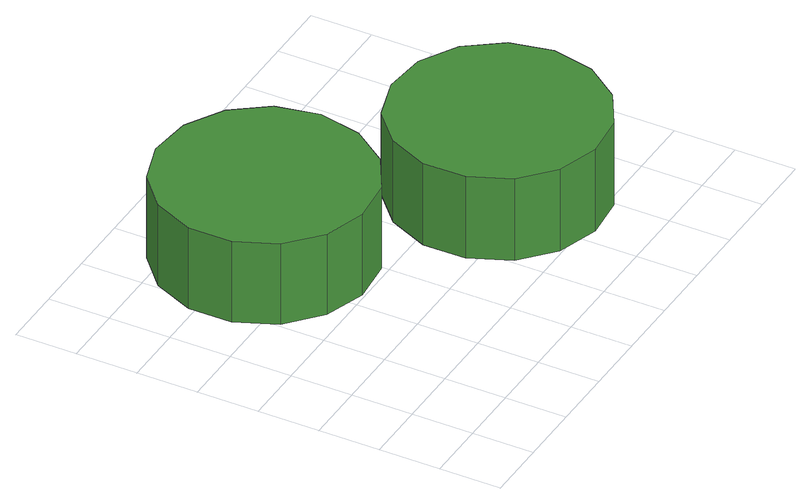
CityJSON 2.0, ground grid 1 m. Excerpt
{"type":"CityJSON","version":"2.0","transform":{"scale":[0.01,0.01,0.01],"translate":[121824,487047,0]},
"CityObjects":{
"tree1":{"type":"SolitaryVegetationObject","attributes":{"function":"something"},"geometry":[{"type":"MultiSurface","lod":"1","boundaries":[[[0,1,2,3,4,5,6,7,8,9,10,11,12,13,14]],[[15,16,17,18,19,20,21,22,23,24,25,26,27,28,29]],[[0,29,28,1]],[[1,28,27,2]],[[2,27,26,3]],[[3,26,25,4]],[[4,25,24,5]],[[5,24,23,6]],[[6,23,22,7]],[[7,22,21,8]],[[8,21,20,9]],[[9,20,19,10]],[[10,19,18,11]],[[11,18,17,12]],[[12,17,16,13]],[[13,16,15,14]],[[14,15,29,0]]]}]},
"tree2":{"type":"SolitaryVegetationObject","attributes":{"function":"something"},"geometry":[{"type":"MultiSurface","lod":"1","boundaries":[[[30,31,32,33,34,35,36,37,38,39,40,41,42,43,44]],[[45,46,47,48,49,50,51,52,53,54,55,56,57,58,59]],[[30,59,58,31]],[[31,58,57,32]],[[32,57,56,33]],[[33,56,55,34]],[[34,55,54,35]],[[35,54,53,36]],[[36,53,52,37]],[[37,52,51,38]],[[38,51,50,39]],[[39,50,49,40]],[[40,49,48,41]],[[41,48,47,42]],[[42,47,46,43]],[[43,46,45,44]],[[44,45,59,30]]]}]}
},
"vertices":[
[417,476,157],[402,546,157],[360,603,157],[298,639,157],[227,647,157],[159,625,157],[106,577,157],[77,511,157],[77,440,157],[106,375,157],[159,327,157],[227,305,157],[298,312,157],[360,348,157],[402,406,157],[402,406,13],[360,348,13],[298,312,13],[227,305,13],[159,327,13],[106,375,13],[77,440,13],[77,511,13],[106,577,13],[159,625,13],[227,647,13],[298,639,13],[360,603,13],[402,546,13],[417,476,13],
[714,251,160],[699,320,160],[657,378,160],[596,413,160],[526,420,160],[458,399,160],[406,351,160],[377,286,160],[377,216,160],[406,151,160],[458,104,160],[526,82,160],[596,89,160],[657,125,160],[699,182,160],[699,182,14],[657,125,14],[596,89,14],[526,82,14],[458,104,14],[406,151,14],[377,216,14],[377,286,14],[406,351,14],[458,399,14],[526,420,14],[596,413,14],[657,378,14],[699,320,14],[714,251,14]
]}
